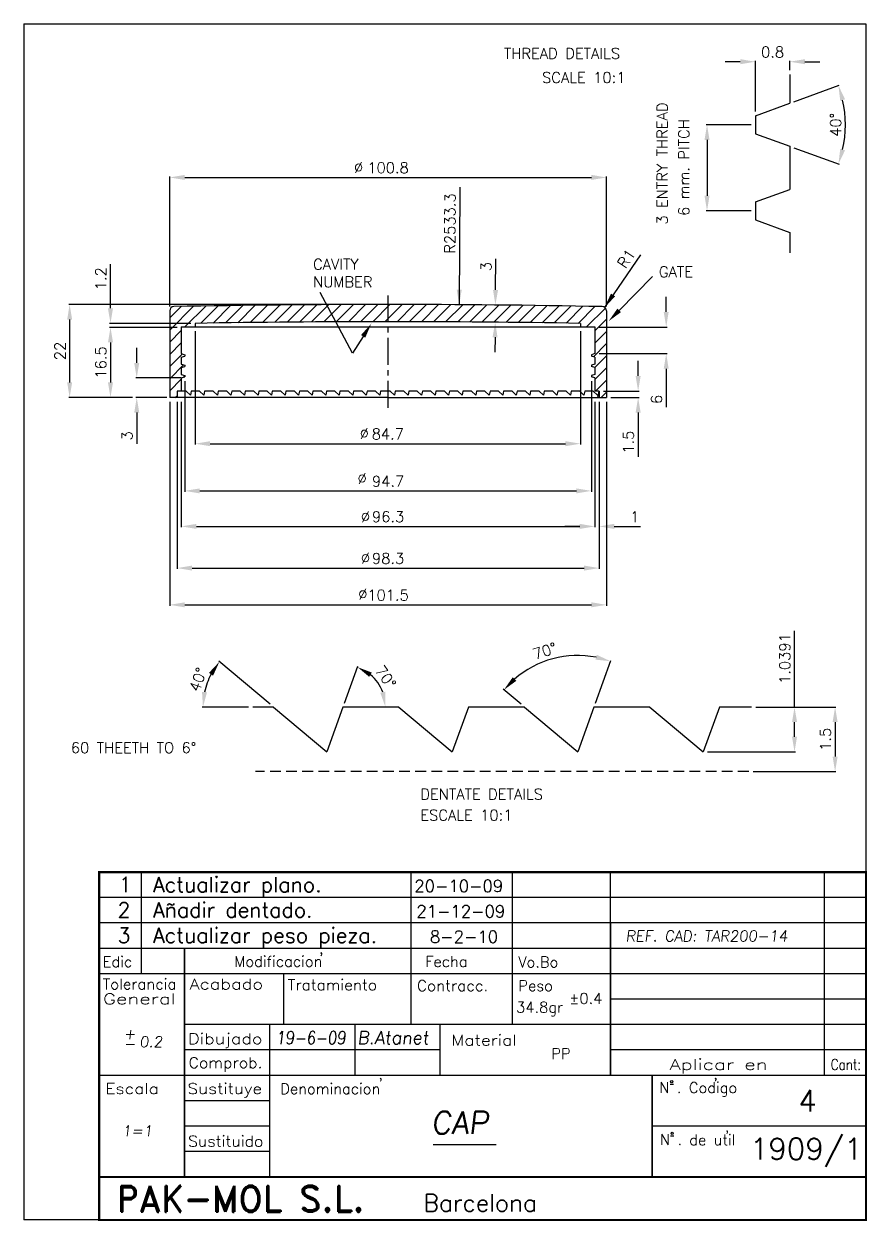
# Model space of a CAD drawing. Extents: x 983 to 1409, y 983 to 1261.
# Drawn here: x 1213.2 to 1409.1, y 982.9 to 1261 of the extents above; entities that cross this region are included whole.
import ezdxf
from ezdxf.enums import TextEntityAlignment as Align

# ---------------------------------------------------------------- set-up
doc = ezdxf.new("R2010")
doc.units = 0
doc.header["$LTSCALE"] = 5
doc.header["$MEASUREMENT"] = 0
for name, pattern in [('CENTRO', [2, 1.25, -0.25, 0.25, -0.25]), ('CONTINUA', [0]), ('TRAZOS', [0.75, 0.5, -0.25])]:
    doc.linetypes.add(name, pattern=pattern)
doc.layers.get('0').update_dxf_attribs({"linetype": 'CONTINUA'})
doc.layers.get('DEFPOINTS').update_dxf_attribs({"linetype": 'CONTINUA'})
doc.layers.add('2', color=1, linetype='CONTINUA')
doc.layers.add('COTAS', color=7, linetype='CONTINUA')
doc.styles.add('25', font='simplex.shx', dxfattribs={"height": 2.5})
doc.styles.add('4', font='ROMANS', dxfattribs={"oblique": 7, "height": 4})
doc.styles.add('ROMAND', font='romand', dxfattribs={"height": 4})
doc.styles.add('ROMANS', font='romans', dxfattribs={"oblique": 7, "height": 2.5})
doc.dimstyles.get("Standard").update_dxf_attribs({"dimtxt": 0.18, "dimasz": 0.18, "dimexe": 0.18, "dimexo": 0.0625, "dimgap": 0.09, "dimtad": 0, "dimtih": 1, "dimtoh": 1, "dimdec": 4, "dimzin": 0, "dimtxsty": 'STANDARD', "dimcen": 0.09, "dimazin": 3, "dimtfac": 1, "dimtdec": 4, "dimtofl": 0, "dimtmove": 0, "dimatfit": 3, "dimtolj": 1, "dimtzin": 0})

# ---------------------------------------------------------------- blocks, each defined once
blk = doc.blocks.new('*D28')
at = {"color": 0, "linetype": 'BYBLOCK'}
for p, q in [((1147.34, 1163.44), (1147.34, 1166.94)), ((1131.76, 1159.94), (1147.54, 1159.94)), ((1131.76, 1153.75), (1147.54, 1153.75)), ((1147.34, 1150.25), (1147.34, 1141.35))]:
    blk.add_line(p, q, dxfattribs=at)
for points in [[(1146.76, 1163.44), (1147.92, 1163.44), (1147.34, 1159.94)], [(1146.76, 1150.25), (1147.92, 1150.25), (1147.34, 1153.75)]]:
    blk.add_solid(points, dxfattribs=at)
at = {"layer": 'DEFPOINTS', "color": 0, "linetype": 'BYBLOCK'}
for p in [(1130.76, 1159.94), (1147.34, 1159.94), (1130.76, 1153.75)]:
    blk.add_point(p, dxfattribs=at)
at = {"color": 0, "linetype": 'BYBLOCK', "insert": (1145.09, 1143.13), "char_height": 2.5, "attachment_point": 5, "rotation": 90, "style": '25'}
blk.add_mtext('\\A1;6', dxfattribs=at)
blk = doc.blocks.new('*D17')
at = {"color": 0, "linetype": 'BYBLOCK'}
for p, q in [((1147.15, 1238.99), (1157.7, 1242.84)), ((1147.15, 1228.31), (1157.7, 1224.47))]:
    blk.add_line(p, q, dxfattribs=at)
blk.add_arc((1132.47, 1233.65), 26.65, 347.5294, 12.4706, dxfattribs=at)
for points in [[(1157.93, 1239.24), (1159.05, 1239.57), (1157.51, 1242.77)], [(1159.05, 1227.73), (1157.93, 1228.06), (1157.51, 1224.54)]]:
    blk.add_solid(points, dxfattribs=at)
at = {"layer": 'DEFPOINTS', "color": 0, "linetype": 'BYBLOCK'}
for p in [(1146.21, 1238.65), (1138.21, 1235.74), (1138.21, 1231.56), (1158.94, 1230.56), (1146.21, 1228.65)]:
    blk.add_point(p, dxfattribs=at)
at = {"color": 0, "linetype": 'BYBLOCK', "insert": (1156.87, 1233.65), "char_height": 2.5, "attachment_point": 5, "rotation": 90, "style": '25'}
blk.add_mtext('\\A1;40°', dxfattribs=at)
blk = doc.blocks.new('*D16')
at = {"color": 0, "linetype": 'BYBLOCK'}
for p, q in [((1134.71, 1248.3), (1131.21, 1248.3)), ((1138.21, 1236.74), (1138.21, 1248.5)), ((1146.21, 1246.36), (1146.21, 1248.5)), ((1149.71, 1248.3), (1153.21, 1248.3))]:
    blk.add_line(p, q, dxfattribs=at)
for points in [[(1134.71, 1248.89), (1134.71, 1247.72), (1138.21, 1248.3)], [(1149.71, 1248.89), (1149.71, 1247.72), (1146.21, 1248.3)]]:
    blk.add_solid(points, dxfattribs=at)
at = {"layer": 'DEFPOINTS', "color": 0, "linetype": 'BYBLOCK'}
for p in [(1146.21, 1248.3), (1146.21, 1245.36), (1138.21, 1235.74)]:
    blk.add_point(p, dxfattribs=at)
at = {"color": 0, "linetype": 'BYBLOCK', "insert": (1142.21, 1250.55), "char_height": 2.5, "attachment_point": 5, "style": '25'}
blk.add_mtext('\\A1;0.8', dxfattribs=at)
blk = doc.blocks.new('*D31')
at = {"color": 0, "linetype": 'BYBLOCK'}
for p, q in [((1033.66, 1142.56), (1033.66, 1103.74)), ((1131.76, 1142.56), (1131.76, 1103.74)), ((1037.16, 1103.94), (1128.26, 1103.94))]:
    blk.add_line(p, q, dxfattribs=at)
for points in [[(1037.16, 1104.52), (1037.16, 1103.36), (1033.66, 1103.94)], [(1128.26, 1104.52), (1128.26, 1103.36), (1131.76, 1103.94)]]:
    blk.add_solid(points, dxfattribs=at)
at = {"layer": 'DEFPOINTS', "color": 0, "linetype": 'BYBLOCK'}
for p in [(1033.66, 1143.56), (1131.76, 1143.56), (1131.76, 1103.94)]:
    blk.add_point(p, dxfattribs=at)
at = {"color": 0, "linetype": 'BYBLOCK', "insert": (1082.71, 1106.19), "char_height": 2.5, "attachment_point": 5, "style": '25'}
blk.add_mtext('\\A1;98.3', dxfattribs=at)
blk = doc.blocks.new('*D29')
at = {"color": 0, "linetype": 'BYBLOCK'}
for p, q in [((1018.2, 1164.28), (1018.2, 1174.54)), ((1036.86, 1160.78), (1018, 1160.78)), ((1031.66, 1159.86), (1018, 1159.86)), ((1018.2, 1156.36), (1018.2, 1152.86))]:
    blk.add_line(p, q, dxfattribs=at)
for points in [[(1017.61, 1164.28), (1018.78, 1164.28), (1018.2, 1160.78)], [(1017.61, 1156.36), (1018.78, 1156.36), (1018.2, 1159.86)]]:
    blk.add_solid(points, dxfattribs=at)
at = {"layer": 'DEFPOINTS', "color": 0, "linetype": 'BYBLOCK'}
for p in [(1018.2, 1159.86), (1032.66, 1159.86), (1037.86, 1160.78)]:
    blk.add_point(p, dxfattribs=at)
at = {"color": 0, "linetype": 'BYBLOCK', "insert": (1015.95, 1171.16), "char_height": 2.5, "attachment_point": 5, "rotation": 90, "style": '25'}
blk.add_mtext('\\A1;1.2', dxfattribs=at)
blk = doc.blocks.new('*D25')
at = {"color": 0, "linetype": 'BYBLOCK'}
for p, q in [((1031.96, 1164.68), (1031.96, 1194.88)), ((1035.46, 1194.68), (1129.96, 1194.68)), ((1133.46, 1164.68), (1133.46, 1194.88))]:
    blk.add_line(p, q, dxfattribs=at)
for points in [[(1035.46, 1195.27), (1035.46, 1194.1), (1031.96, 1194.68)], [(1129.96, 1195.27), (1129.96, 1194.1), (1133.46, 1194.68)]]:
    blk.add_solid(points, dxfattribs=at)
at = {"layer": 'DEFPOINTS', "color": 0, "linetype": 'BYBLOCK'}
for p in [(1133.46, 1194.68), (1031.96, 1163.68), (1133.46, 1163.68)]:
    blk.add_point(p, dxfattribs=at)
at = {"color": 0, "linetype": 'BYBLOCK', "insert": (1082.71, 1196.93), "char_height": 2.5, "attachment_point": 5, "style": '25'}
blk.add_mtext('\\A1;100.8', dxfattribs=at)
blk = doc.blocks.new('*D24')
at = {"color": 0, "linetype": 'BYBLOCK'}
for p, q in [((1081.71, 1165.17), (1008.51, 1165.17)), ((1008.71, 1161.67), (1008.71, 1147.06)), ((1023.3, 1143.56), (1008.51, 1143.56))]:
    blk.add_line(p, q, dxfattribs=at)
for points in [[(1008.13, 1161.67), (1009.29, 1161.67), (1008.71, 1165.17)], [(1008.13, 1147.06), (1009.29, 1147.06), (1008.71, 1143.56)]]:
    blk.add_solid(points, dxfattribs=at)
at = {"layer": 'DEFPOINTS', "color": 0, "linetype": 'BYBLOCK'}
for p in [(1082.71, 1165.17), (1008.71, 1143.56), (1024.3, 1143.56)]:
    blk.add_point(p, dxfattribs=at)
at = {"color": 0, "linetype": 'BYBLOCK', "insert": (1006.46, 1154.37), "char_height": 2.5, "attachment_point": 5, "rotation": 90, "style": '25'}
blk.add_mtext('\\A1;22', dxfattribs=at)
blk = doc.blocks.new('*D21')
at = {"color": 0, "linetype": 'BYBLOCK'}
for p, q in [((1031.96, 1142.56), (1031.96, 1095.2)), ((1133.46, 1142.56), (1133.46, 1095.2)), ((1035.46, 1095.4), (1129.96, 1095.4))]:
    blk.add_line(p, q, dxfattribs=at)
for points in [[(1035.46, 1095.99), (1035.46, 1094.82), (1031.96, 1095.4)], [(1129.96, 1095.99), (1129.96, 1094.82), (1133.46, 1095.4)]]:
    blk.add_solid(points, dxfattribs=at)
at = {"layer": 'DEFPOINTS', "color": 0, "linetype": 'BYBLOCK'}
for p in [(1031.96, 1143.56), (1133.46, 1143.56), (1133.46, 1095.4)]:
    blk.add_point(p, dxfattribs=at)
at = {"color": 0, "linetype": 'BYBLOCK', "insert": (1082.71, 1097.65), "char_height": 2.5, "attachment_point": 5, "style": '25'}
blk.add_mtext('\\A1;101.5', dxfattribs=at)
blk = doc.blocks.new('*D19')
at = {"color": 0, "linetype": 'BYBLOCK'}
for p, q in [((1034.66, 1142.56), (1034.66, 1113.42)), ((1130.76, 1142.56), (1130.76, 1113.42)), ((1038.16, 1113.62), (1127.26, 1113.62))]:
    blk.add_line(p, q, dxfattribs=at)
for points in [[(1038.16, 1114.2), (1038.16, 1113.04), (1034.66, 1113.62)], [(1127.26, 1114.2), (1127.26, 1113.04), (1130.76, 1113.62)]]:
    blk.add_solid(points, dxfattribs=at)
at = {"layer": 'DEFPOINTS', "color": 0, "linetype": 'BYBLOCK'}
for p in [(1034.66, 1143.56), (1130.76, 1143.56), (1130.76, 1113.62)]:
    blk.add_point(p, dxfattribs=at)
at = {"color": 0, "linetype": 'BYBLOCK', "insert": (1082.71, 1115.87), "char_height": 2.5, "attachment_point": 5, "style": '25'}
blk.add_mtext('\\A1;96.3', dxfattribs=at)
blk = doc.blocks.new('*D18')
at = {"color": 0, "linetype": 'BYBLOCK'}
for p, q in [((1024.3, 1151.61), (1024.3, 1155.11)), ((1034.66, 1148.11), (1024.1, 1148.11)), ((1031.27, 1143.56), (1024.1, 1143.56)), ((1024.3, 1140.06), (1024.3, 1132.83))]:
    blk.add_line(p, q, dxfattribs=at)
for points in [[(1023.71, 1151.61), (1024.88, 1151.61), (1024.3, 1148.11)], [(1023.71, 1140.06), (1024.88, 1140.06), (1024.3, 1143.56)]]:
    blk.add_solid(points, dxfattribs=at)
at = {"layer": 'DEFPOINTS', "color": 0, "linetype": 'BYBLOCK'}
for p in [(1035.66, 1148.11), (1024.3, 1143.56), (1032.27, 1143.56)]:
    blk.add_point(p, dxfattribs=at)
at = {"color": 0, "linetype": 'BYBLOCK', "insert": (1022.05, 1134.67), "char_height": 2.5, "attachment_point": 5, "rotation": 90, "style": '25'}
blk.add_mtext('\\A1;3', dxfattribs=at)
blk = doc.blocks.new('*D22')
at = {"color": 0, "linetype": 'BYBLOCK'}
for p, q in [((1033.66, 1159.86), (1018, 1159.86)), ((1018.2, 1156.36), (1018.2, 1147.06)), ((1022.3, 1143.56), (1018, 1143.56))]:
    blk.add_line(p, q, dxfattribs=at)
for points in [[(1017.61, 1156.36), (1018.78, 1156.36), (1018.2, 1159.86)], [(1017.61, 1147.06), (1018.78, 1147.06), (1018.2, 1143.56)]]:
    blk.add_solid(points, dxfattribs=at)
at = {"layer": 'DEFPOINTS', "color": 0, "linetype": 'BYBLOCK'}
for p in [(1034.66, 1159.86), (1018.2, 1143.56), (1023.3, 1143.56)]:
    blk.add_point(p, dxfattribs=at)
at = {"color": 0, "linetype": 'BYBLOCK', "insert": (1015.95, 1151.71), "char_height": 2.5, "attachment_point": 5, "rotation": 90, "style": '25'}
blk.add_mtext('\\A1;16.5', dxfattribs=at)
blk = doc.blocks.new('*D30')
at = {"color": 0, "linetype": 'BYBLOCK'}
for p, q in [((1140.82, 1148.56), (1140.82, 1152.06)), ((1132.76, 1145.06), (1141.02, 1145.06)), ((1134.46, 1143.56), (1141.02, 1143.56)), ((1140.82, 1140.06), (1140.82, 1129.8))]:
    blk.add_line(p, q, dxfattribs=at)
for points in [[(1140.23, 1148.56), (1141.4, 1148.56), (1140.82, 1145.06)], [(1140.23, 1140.06), (1141.4, 1140.06), (1140.82, 1143.56)]]:
    blk.add_solid(points, dxfattribs=at)
at = {"layer": 'DEFPOINTS', "color": 0, "linetype": 'BYBLOCK'}
for p in [(1131.76, 1145.06), (1133.46, 1143.56), (1140.82, 1143.56)]:
    blk.add_point(p, dxfattribs=at)
at = {"color": 0, "linetype": 'BYBLOCK', "insert": (1138.57, 1133.18), "char_height": 2.5, "attachment_point": 5, "rotation": 90, "style": '25'}
blk.add_mtext('\\A1;1.5', dxfattribs=at)
blk = doc.blocks.new('*D23')
at = {"color": 0, "linetype": 'BYBLOCK'}
for p, q in [((1037.86, 1158.94), (1037.86, 1132.63)), ((1127.43, 1158.94), (1127.43, 1132.63)), ((1041.36, 1132.83), (1123.93, 1132.83))]:
    blk.add_line(p, q, dxfattribs=at)
for points in [[(1041.36, 1133.41), (1041.36, 1132.25), (1037.86, 1132.83)], [(1123.93, 1133.41), (1123.93, 1132.25), (1127.43, 1132.83)]]:
    blk.add_solid(points, dxfattribs=at)
at = {"layer": 'DEFPOINTS', "color": 0, "linetype": 'BYBLOCK'}
for p in [(1037.86, 1159.94), (1127.43, 1159.94), (1127.43, 1132.83)]:
    blk.add_point(p, dxfattribs=at)
at = {"color": 0, "linetype": 'BYBLOCK', "insert": (1082.65, 1135.08), "char_height": 2.5, "attachment_point": 5, "style": '25'}
blk.add_mtext('\\A1;84.7', dxfattribs=at)
blk = doc.blocks.new('*D20')
at = {"color": 0, "linetype": 'BYBLOCK'}
for p, q in [((1035.46, 1147.39), (1035.46, 1121.67)), ((1129.96, 1147.39), (1129.96, 1121.67)), ((1038.96, 1121.87), (1126.46, 1121.87))]:
    blk.add_line(p, q, dxfattribs=at)
for points in [[(1038.96, 1122.45), (1038.96, 1121.29), (1035.46, 1121.87)], [(1126.46, 1122.45), (1126.46, 1121.29), (1129.96, 1121.87)]]:
    blk.add_solid(points, dxfattribs=at)
at = {"layer": 'DEFPOINTS', "color": 0, "linetype": 'BYBLOCK'}
for p in [(1035.46, 1148.39), (1129.96, 1148.39), (1129.96, 1121.87)]:
    blk.add_point(p, dxfattribs=at)
at = {"color": 0, "linetype": 'BYBLOCK', "insert": (1082.71, 1124.12), "char_height": 2.5, "attachment_point": 5, "style": '25'}
blk.add_mtext('\\A1;94.7', dxfattribs=at)
blk = doc.blocks.new('*D27')
at = {"color": 0, "linetype": 'BYBLOCK'}
for p, q in [((1322.8, 1199.16), (1322.87, 1206.38)), ((1323.56, 1195.65), (1322.56, 1195.66)), ((1323.52, 1191.66), (1322.52, 1191.67)), ((1322.68, 1188.17), (1322.64, 1184.67))]:
    blk.add_line(p, q, dxfattribs=at)
for points in [[(1322.21, 1199.17), (1323.38, 1199.15), (1322.76, 1195.66)], [(1322.1, 1188.17), (1323.26, 1188.16), (1322.72, 1191.67)]]:
    blk.add_solid(points, dxfattribs=at)
at = {"layer": 'DEFPOINTS', "color": 0, "linetype": 'BYBLOCK'}
for p in [(1322.76, 1195.66), (1324.56, 1195.64), (1324.52, 1191.65)]:
    blk.add_point(p, dxfattribs=at)
at = {"color": 0, "linetype": 'BYBLOCK', "insert": (1320.6, 1204.58), "char_height": 2.5, "attachment_point": 5, "rotation": 89.3938, "style": '25'}
blk.add_mtext('\\A1;3', dxfattribs=at)
blk = doc.blocks.new('*D26')
at = {"color": 0, "linetype": 'BYBLOCK'}
blk.add_line((1141.36, 1176.68), (1133.02, 1164.51), dxfattribs=at)
blk.add_solid([(1134.52, 1167.72), (1135.48, 1167.06), (1133.02, 1164.51)], dxfattribs=at)
at = {"layer": 'DEFPOINTS', "color": 0, "linetype": 'BYBLOCK'}
for p in [(1132.45, 1163.68), (1133.02, 1164.51)]:
    blk.add_point(p, dxfattribs=at)
at = {"color": 0, "linetype": 'BYBLOCK', "insert": (1138.07, 1175.85), "char_height": 2.5, "attachment_point": 5, "rotation": 55.5634, "style": '25'}
blk.add_mtext('\\A1;R1', dxfattribs=at)
blk = doc.blocks.new('*D15')
at = {"color": 0, "linetype": 'BYBLOCK'}
for p, q in [((1137.21, 1233.65), (1126.77, 1233.65)), ((1126.97, 1230.15), (1126.97, 1217.15)), ((1137.21, 1213.65), (1126.77, 1213.65))]:
    blk.add_line(p, q, dxfattribs=at)
for points in [[(1126.39, 1230.15), (1127.56, 1230.15), (1126.97, 1233.65)], [(1126.39, 1217.15), (1127.56, 1217.15), (1126.97, 1213.65)]]:
    blk.add_solid(points, dxfattribs=at)
at = {"layer": 'DEFPOINTS', "color": 0, "linetype": 'BYBLOCK'}
for p in [(1138.21, 1233.65), (1126.97, 1213.65), (1138.21, 1213.65)]:
    blk.add_point(p, dxfattribs=at)
blk = doc.blocks.new('*D38')
at = {"color": 0, "linetype": 'BYBLOCK'}
blk.add_line((1592.09, 1126.82), (1595.19, 1135.35), dxfattribs=at)
blk.add_arc((1591.75, 1125.88), 9.88, 20.4138, 49.5862, dxfattribs=at)
for points in [[(1597.86, 1132.9), (1598.44, 1133.9), (1595.13, 1135.16)], [(1601.58, 1129.43), (1600.43, 1129.22), (1601.62, 1125.88)]]:
    blk.add_solid(points, dxfattribs=at)
at = {"layer": 'DEFPOINTS', "color": 0, "linetype": 'BYBLOCK'}
for p in [(1600.82, 1129.79), (1591.75, 1125.88), (1591.75, 1125.88), (1604.75, 1125.88), (1587.97, 1115.49)]:
    blk.add_point(p, dxfattribs=at)
at = {"color": 0, "linetype": 'BYBLOCK', "insert": (1601.68, 1132.84), "char_height": 2.5, "attachment_point": 5, "rotation": 305, "style": '25'}
blk.add_mtext('\\A1;70°', dxfattribs=at)
blk = doc.blocks.new('*D39')
at = {"color": 0, "linetype": 'BYBLOCK'}
for p, q in [((1574.82, 1126.52), (1562.89, 1136.53)), ((1569.81, 1125.88), (1559.01, 1125.88))]:
    blk.add_line(p, q, dxfattribs=at)
blk.add_arc((1575.58, 1125.88), 16.37, 152.2709, 167.7291, dxfattribs=at)
for points in [[(1560.61, 1133.82), (1561.57, 1133.17), (1563.04, 1136.41)], [(1560.16, 1129.3), (1559, 1129.42), (1559.21, 1125.88)]]:
    blk.add_solid(points, dxfattribs=at)
at = {"layer": 'DEFPOINTS', "color": 0, "linetype": 'BYBLOCK'}
for p in [(1560.95, 1133.23), (1570.81, 1125.88), (1575.58, 1125.88), (1575.58, 1125.88), (1587.97, 1115.49)]:
    blk.add_point(p, dxfattribs=at)
at = {"color": 0, "linetype": 'BYBLOCK', "insert": (1558.08, 1132.25), "char_height": 2.5, "attachment_point": 5, "rotation": 70, "style": '25'}
blk.add_mtext('\\A1;40°', dxfattribs=at)
blk = doc.blocks.new('*D34')
at = {"color": 0, "linetype": 'BYBLOCK'}
for p, q in [((1346.01, 1093.36), (1349.61, 1103.25)), ((1328.73, 1093.07), (1324.59, 1096.55))]:
    blk.add_line(p, q, dxfattribs=at)
blk.add_arc((1341.88, 1082.03), 22.38, 78.9692, 131.0308, dxfattribs=at)
for points in [[(1346.32, 1104.56), (1346.01, 1103.44), (1349.54, 1103.06)], [(1327.61, 1098.51), (1326.78, 1099.33), (1324.74, 1096.42)]]:
    blk.add_solid(points, dxfattribs=at)
at = {"layer": 'DEFPOINTS', "color": 0, "linetype": 'BYBLOCK'}
for p in [(1340.58, 1104.38), (1329.5, 1092.42), (1345.67, 1092.42), (1341.88, 1082.03), (1341.88, 1082.03)]:
    blk.add_point(p, dxfattribs=at)
at = {"color": 0, "linetype": 'BYBLOCK', "insert": (1334.23, 1105.44), "char_height": 2.5, "attachment_point": 5, "rotation": 18.1138, "style": '25'}
blk.add_mtext('\\A1;70°', dxfattribs=at)
blk = doc.blocks.new('*D41')
at = {"color": 0, "linetype": 'BYBLOCK'}
for p, q in [((1696.69, 1125.88), (1696.69, 1143.56)), ((1687.68, 1125.88), (1696.89, 1125.88)), ((1696.69, 1118.99), (1696.69, 1122.38)), ((1676.46, 1115.49), (1696.89, 1115.49))]:
    blk.add_line(p, q, dxfattribs=at)
for points in [[(1696.11, 1122.38), (1697.28, 1122.38), (1696.69, 1125.88)], [(1696.11, 1118.99), (1697.28, 1118.99), (1696.69, 1115.49)]]:
    blk.add_solid(points, dxfattribs=at)
at = {"layer": 'DEFPOINTS', "color": 0, "linetype": 'BYBLOCK'}
for p in [(1686.68, 1125.88), (1696.69, 1125.88), (1675.46, 1115.49)]:
    blk.add_point(p, dxfattribs=at)
at = {"color": 0, "linetype": 'BYBLOCK', "insert": (1694.44, 1137.15), "char_height": 2.5, "attachment_point": 5, "rotation": 90, "style": '25'}
blk.add_mtext('\\A1;1.0391', dxfattribs=at)
blk = doc.blocks.new('*D42')
at = {"color": 0, "linetype": 'BYBLOCK'}
for p, q in [((1687.68, 1125.88), (1706.32, 1125.88)), ((1706.12, 1122.38), (1706.12, 1114.38)), ((1687.05, 1110.88), (1706.32, 1110.88))]:
    blk.add_line(p, q, dxfattribs=at)
for points in [[(1705.54, 1122.38), (1706.71, 1122.38), (1706.12, 1125.88)], [(1705.54, 1114.38), (1706.71, 1114.38), (1706.12, 1110.88)]]:
    blk.add_solid(points, dxfattribs=at)
at = {"layer": 'DEFPOINTS', "color": 0, "linetype": 'BYBLOCK'}
for p in [(1686.68, 1125.88), (1686.05, 1110.88), (1706.12, 1110.88)]:
    blk.add_point(p, dxfattribs=at)
at = {"color": 0, "linetype": 'BYBLOCK', "insert": (1703.87, 1118.38), "char_height": 2.5, "attachment_point": 5, "rotation": 90, "style": '25'}
blk.add_mtext('\\A1;1.5', dxfattribs=at)
blk = doc.blocks.new('*D43')
at = {"color": 0, "linetype": 'BYBLOCK'}
for p, q in [((1345.87, 1172.17), (1345.87, 1144.03)), ((1346.87, 1172.17), (1346.87, 1144.03)), ((1342.37, 1144.23), (1338.87, 1144.23)), ((1350.37, 1144.23), (1356.47, 1144.23))]:
    blk.add_line(p, q, dxfattribs=at)
for points in [[(1342.37, 1144.82), (1342.37, 1143.65), (1345.87, 1144.23)], [(1350.37, 1144.82), (1350.37, 1143.65), (1346.87, 1144.23)]]:
    blk.add_solid(points, dxfattribs=at)
at = {"layer": 'DEFPOINTS', "color": 0, "linetype": 'BYBLOCK'}
for p in [(1345.87, 1173.17), (1346.87, 1173.17), (1346.87, 1144.23)]:
    blk.add_point(p, dxfattribs=at)
at = {"color": 0, "linetype": 'BYBLOCK', "insert": (1355.17, 1146.48), "char_height": 2.5, "attachment_point": 5, "style": '25'}
blk.add_mtext('\\A1;1', dxfattribs=at)

msp = doc.modelspace()

# ---------------------------------------------------------------- hatches: boundary and pattern name
h = msp.add_hatch()
h.set_pattern_fill('_U', color=3, scale=2, angle=45, style=0, pattern_type=0)
h.set_pattern_definition([(45, (215.1156, 30.6106), (-1.4142136, 1.4142136), [])])
h.paths.add_polyline_path([(1285.6834, 1191.75915), (1283.57424, 1195.74198, 0.003505863), (1248.0513, 1195.29395, 0.408477569), (1247.07093, 1194.29414), (1247.07093, 1174.17139), (1248.77093, 1174.17139), (1248.77093, 1175.67139), (1249.77093, 1175.67139), (1249.77093, 1178.71865), (1250.57093, 1179.00387), (1250.57093, 1179.26944), (1249.77093, 1179.55466), (1249.77093, 1181.12045), (1250.57093, 1181.40567), (1250.57093, 1181.67124), (1249.77093, 1181.95646), (1249.77093, 1183.52225), (1250.57093, 1183.80747), (1250.57093, 1184.07304), (1249.77093, 1184.35826), (1249.77093, 1190.55379), (1252.97832, 1190.55379), (1252.97832, 1191.39173, -0.00323089)])
h.paths.add_polyline_path([(1342.54418, 1191.39173), (1342.54418, 1190.55379), (1345.87093, 1190.55379), (1345.87093, 1184.35826), (1345.07093, 1184.07304), (1345.07093, 1183.80747), (1345.87093, 1183.52225), (1345.87093, 1181.95646), (1345.07093, 1181.67124), (1345.07093, 1181.40567), (1345.87093, 1181.12045), (1345.87093, 1179.55466), (1345.07093, 1179.26944), (1345.07093, 1179.00387), (1345.87093, 1178.71865), (1345.87093, 1175.67139), (1346.87093, 1175.67139), (1346.87093, 1174.17139), (1348.57093, 1174.17139), (1348.57093, 1194.2918, 0.408463818), (1347.59059, 1195.2916, 0.004911822), (1297.82093, 1195.78171), (1297.82093, 1191.78797, -0.004418084)])
h.paths.add_polyline_path([(1297.82093, 1191.78797), (1297.82093, 1195.78171, 0.001405927), (1283.57424, 1195.74198), (1285.6834, 1191.75915, -0.001198967)])

# ---------------------------------------------------------------- linework, layer by layer
at = {"color": 7}
for p, q in [((1213.19921, 1260.95122), (1408.88497, 1260.95122)), ((1213.19921, 1260.95122), (1213.19921, 983.1162)), ((1408.88497, 1260.95122), (1408.88497, 983.1162)), ((1240.45882, 1063.9162), (1240.45882, 1040.3162)), ((1303.11663, 1063.9162), (1303.11663, 1028.5162)), ((1326.63441, 1063.9162), (1326.63441, 1040.3162)), ((1399.18497, 1063.9162), (1399.18497, 1016.7162)), ((1408.88497, 1058.0162), (1230.68497, 1058.0162)), ((1408.88497, 1052.1162), (1230.68497, 1052.1162)), ((1230.68497, 1052.1162), (1230.68497, 983.1162)), ((1349.48497, 1052.1162), (1349.48497, 1016.7162)), ((1408.88497, 1052.1162), (1408.88497, 984.1162)), ((1408.88497, 1046.2162), (1230.68497, 1046.2162)), ((1250.48497, 1046.2162), (1250.48497, 993.1162)), ((1408.88497, 1040.3162), (1230.68497, 1040.3162)), ((1273.48497, 1040.3162), (1273.48497, 1028.5162)), ((1326.63441, 1040.3162), (1326.63441, 1028.5162)), ((1408.88497, 1034.4162), (1349.48497, 1034.4162)), ((1408.88497, 1028.5162), (1250.48497, 1028.5162)), ((1270.28497, 1028.5162), (1270.28497, 993.1162)), ((1290.08497, 1028.5162), (1290.08497, 1016.7162)), ((1309.88497, 1028.5162), (1309.88497, 1016.7162)), ((1309.88497, 1022.6162), (1250.48497, 1022.6162)), ((1408.88497, 1022.6162), (1349.48497, 1022.6162)), ((1408.88497, 1016.7162), (1230.68497, 1016.7162)), ((1359.18497, 1016.7162), (1359.18497, 993.1162)), ((1270.28497, 1010.8162), (1250.48497, 1010.8162)), ((1270.28497, 1004.9162), (1250.48497, 1004.9162)), ((1408.88497, 1004.9162), (1359.18497, 1004.9162)), ((1270.28497, 999.0162), (1250.48497, 999.0162)), ((1408.88497, 993.1162), (1230.68497, 993.1162)), ((1408.88497, 983.1162), (1213.19921, 983.1162)), ((1408.88497, 983.1162), (1230.68497, 983.1162))]:
    msp.add_line(p, q, dxfattribs=at)
at = {"color": 3, "linetype": 'CONTINUA'}
for p, q in [((1391.17629, 1249.23505), (1391.17629, 1242.52737)), ((1383.17629, 1239.61561), (1383.17629, 1235.43913)), ((1391.17629, 1232.52737), (1391.17629, 1222.52737)), ((1383.17629, 1219.61561), (1383.17629, 1215.43913)), ((1391.17629, 1212.52737), (1391.17629, 1207.8086)), ((1247.07093, 1194.29414), (1247.07093, 1174.17139)), ((1348.57093, 1194.2918), (1348.57093, 1174.17139)), ((1249.77093, 1183.52225), (1249.77093, 1181.95646)), ((1345.87093, 1183.52225), (1345.87093, 1181.95646)), ((1249.77093, 1181.12045), (1249.77093, 1179.55466)), ((1345.87093, 1181.12045), (1345.87093, 1179.55466)), ((1249.77093, 1178.71865), (1249.77093, 1175.67139)), ((1345.87093, 1178.71865), (1345.87093, 1175.67139)), ((1297.82093, 1174.17139), (1247.07093, 1174.17139)), ((1250.87836, 1175.67139), (1248.77093, 1175.67139)), ((1248.77093, 1175.67139), (1248.77093, 1174.17139)), ((1250.87836, 1175.67139), (1251.8692, 1174.68056)), ((1252.04391, 1175.67139), (1251.8692, 1174.68056)), ((1254.02349, 1175.67139), (1252.04391, 1175.67139)), ((1254.02349, 1175.67139), (1255.01433, 1174.68056)), ((1255.18904, 1175.67139), (1255.01433, 1174.68056)), ((1257.16862, 1175.67139), (1255.18904, 1175.67139)), ((1257.16862, 1175.67139), (1258.15946, 1174.68056)), ((1258.33417, 1175.67139), (1258.15946, 1174.68056)), ((1260.31375, 1175.67139), (1258.33417, 1175.67139)), ((1260.31375, 1175.67139), (1261.30459, 1174.68056)), ((1261.4793, 1175.67139), (1261.30459, 1174.68056)), ((1263.45888, 1175.67139), (1261.4793, 1175.67139)), ((1263.45888, 1175.67139), (1264.44972, 1174.68056)), ((1264.62443, 1175.67139), (1264.44972, 1174.68056)), ((1266.60401, 1175.67139), (1264.62443, 1175.67139)), ((1266.60401, 1175.67139), (1267.59485, 1174.68056)), ((1267.76956, 1175.67139), (1267.59485, 1174.68056)), ((1269.74914, 1175.67139), (1267.76956, 1175.67139)), ((1269.74914, 1175.67139), (1270.73998, 1174.68056)), ((1270.91469, 1175.67139), (1270.73998, 1174.68056)), ((1272.89428, 1175.67139), (1270.91469, 1175.67139)), ((1272.89428, 1175.67139), (1273.88511, 1174.68056)), ((1274.05982, 1175.67139), (1273.88511, 1174.68056)), ((1276.03941, 1175.67139), (1274.05982, 1175.67139)), ((1276.03941, 1175.67139), (1277.03024, 1174.68056)), ((1277.20495, 1175.67139), (1277.03024, 1174.68056)), ((1279.18454, 1175.67139), (1277.20495, 1175.67139)), ((1279.18454, 1175.67139), (1280.17537, 1174.68056)), ((1280.35008, 1175.67139), (1280.17537, 1174.68056)), ((1282.32967, 1175.67139), (1280.35008, 1175.67139)), ((1282.32967, 1175.67139), (1283.3205, 1174.68056)), ((1283.49522, 1175.67139), (1283.3205, 1174.68056)), ((1285.4748, 1175.67139), (1283.49522, 1175.67139)), ((1285.4748, 1175.67139), (1286.46563, 1174.68056)), ((1286.64035, 1175.67139), (1286.46563, 1174.68056)), ((1288.61993, 1175.67139), (1286.64035, 1175.67139)), ((1288.61993, 1175.67139), (1289.61076, 1174.68056)), ((1289.78548, 1175.67139), (1289.61076, 1174.68056)), ((1291.76506, 1175.67139), (1289.78548, 1175.67139)), ((1291.76506, 1175.67139), (1292.7559, 1174.68056)), ((1292.93061, 1175.67139), (1292.7559, 1174.68056)), ((1294.91019, 1175.67139), (1292.93061, 1175.67139)), ((1294.91019, 1175.67139), (1295.90103, 1174.68056)), ((1296.07574, 1175.67139), (1295.90103, 1174.68056)), ((1298.33009, 1175.67139), (1296.07574, 1175.67139)), ((1297.82093, 1174.17139), (1348.57093, 1174.17139)), ((1298.33009, 1175.67139), (1299.32093, 1174.68056)), ((1299.49564, 1175.67139), (1299.32093, 1174.68056)), ((1301.47522, 1175.67139), (1299.49564, 1175.67139)), ((1301.47522, 1175.67139), (1302.46606, 1174.68056)), ((1302.64077, 1175.67139), (1302.46606, 1174.68056)), ((1304.62035, 1175.67139), (1302.64077, 1175.67139)), ((1304.62035, 1175.67139), (1305.61119, 1174.68056)), ((1305.7859, 1175.67139), (1305.61119, 1174.68056)), ((1307.76548, 1175.67139), (1305.7859, 1175.67139)), ((1307.76548, 1175.67139), (1308.75632, 1174.68056)), ((1308.93103, 1175.67139), (1308.75632, 1174.68056)), ((1310.91061, 1175.67139), (1308.93103, 1175.67139)), ((1310.91061, 1175.67139), (1311.90145, 1174.68056)), ((1312.07616, 1175.67139), (1311.90145, 1174.68056)), ((1314.05574, 1175.67139), (1312.07616, 1175.67139)), ((1314.05574, 1175.67139), (1315.04658, 1174.68056)), ((1315.22129, 1175.67139), (1315.04658, 1174.68056)), ((1317.20087, 1175.67139), (1315.22129, 1175.67139)), ((1317.20087, 1175.67139), (1318.19171, 1174.68056)), ((1318.36642, 1175.67139), (1318.19171, 1174.68056)), ((1320.346, 1175.67139), (1318.36642, 1175.67139)), ((1320.346, 1175.67139), (1321.33684, 1174.68056)), ((1321.51155, 1175.67139), (1321.33684, 1174.68056)), ((1323.49113, 1175.67139), (1321.51155, 1175.67139)), ((1323.49113, 1175.67139), (1324.48197, 1174.68056)), ((1324.65668, 1175.67139), (1324.48197, 1174.68056)), ((1326.63626, 1175.67139), (1324.65668, 1175.67139)), ((1326.63626, 1175.67139), (1327.6271, 1174.68056)), ((1327.80181, 1175.67139), (1327.6271, 1174.68056)), ((1329.78139, 1175.67139), (1327.80181, 1175.67139)), ((1329.78139, 1175.67139), (1330.77223, 1174.68056)), ((1330.94694, 1175.67139), (1330.77223, 1174.68056)), ((1332.92652, 1175.67139), (1330.94694, 1175.67139)), ((1332.92652, 1175.67139), (1333.91736, 1174.68056)), ((1334.09207, 1175.67139), (1333.91736, 1174.68056)), ((1336.07165, 1175.67139), (1334.09207, 1175.67139)), ((1336.07165, 1175.67139), (1337.06249, 1174.68056)), ((1337.2372, 1175.67139), (1337.06249, 1174.68056)), ((1339.21679, 1175.67139), (1337.2372, 1175.67139)), ((1339.21679, 1175.67139), (1340.20762, 1174.68056)), ((1340.38233, 1175.67139), (1340.20762, 1174.68056)), ((1342.36192, 1175.67139), (1340.38233, 1175.67139)), ((1342.36192, 1175.67139), (1343.35275, 1174.68056)), ((1343.52746, 1175.67139), (1343.35275, 1174.68056)), ((1345.50705, 1175.67139), (1343.52746, 1175.67139)), ((1345.50705, 1175.67139), (1346.49788, 1174.68056)), ((1346.87093, 1175.67139), (1345.87093, 1175.67139)), ((1346.76237, 1175.67139), (1346.49788, 1174.17139)), ((1346.87093, 1175.67139), (1346.87093, 1174.17139)), ((1271.16929, 1102.26602), (1266.39855, 1102.26602)), ((1300.3351, 1102.26602), (1287.3351, 1102.26602)), ((1329.50091, 1102.26602), (1316.50091, 1102.26602)), ((1358.66672, 1102.26602), (1345.66672, 1102.26602)), ((1382.26679, 1102.26602), (1374.83252, 1102.26602))]:
    msp.add_line(p, q, dxfattribs=at)
at = {"color": 3}
for p, q in [((1383.17629, 1239.61561), (1391.17629, 1242.52737)), ((1383.17629, 1235.43913), (1391.17629, 1232.52737)), ((1383.17629, 1219.61561), (1391.17629, 1222.52737)), ((1383.17629, 1215.43913), (1391.17629, 1212.52737)), ((1249.77093, 1190.55379), (1345.87093, 1190.55379))]:
    msp.add_line(p, q, dxfattribs=at)
at = {"color": 0, "linetype": 'BYBLOCK'}
for p, q in [((1314.50935, 1223.00074), (1314.34123, 1195.72745)), ((1351.52478, 1194.41133), (1359.25182, 1202.31126))]:
    msp.add_line(p, q, dxfattribs=at)
at = {"linetype": 'CENTRO'}
msp.add_line((1297.82093, 1171.80207), (1297.82093, 1197.90349), dxfattribs=at)
at = {"color": 7, "linetype": 'BYBLOCK'}
msp.add_line((1292.02643, 1188.37162), (1289.53663, 1184.48289), dxfattribs=at)
at = {"color": 3, "linetype": 'TRAZOS'}
msp.add_line((1381.63572, 1087.26602), (1267.02962, 1087.26602), dxfattribs=at)
at = {"color": 4}
for p, q in [((1363.34402, 1014.70144), (1364.13192, 1014.70144)), ((1363.42954, 1002.67101), (1364.21744, 1002.67101))]:
    msp.add_line(p, q, dxfattribs=at)
msp.add_line((1308.28501, 1000.67889), (1322.93496, 1000.67889))
for points, const_width in [([(1230.68497, 1063.9162), (1230.68497, 983.1162), (1408.88497, 983.1162), (1408.88497, 1010.8162), (1408.88497, 1063.9162), (1230.68497, 1063.9162)], 0.5), ([(1349.48497, 1016.7162), (1349.48497, 1063.9162)], 0.3), ([(1250.48497, 993.1162), (1250.48497, 1046.2162)], 0.3), ([(1230.68497, 1040.3162), (1349.48497, 1040.3162)], 0.3), ([(1270.28497, 993.1162), (1270.28497, 1028.5162)], 0.3), ([(1408.88497, 1016.7162), (1230.68497, 1016.7162)], 0.3), ([(1359.18497, 993.1162), (1359.18497, 1016.7162)], 0.3), ([(1230.68497, 993.1162), (1408.88497, 993.1162)], 0.5)]:
    msp.add_lwpolyline(points, dxfattribs=dict(const_width=const_width))
for centre in [(1363.75673, 1015.26443), (1363.84225, 1003.234)]:
    msp.add_circle(centre, 0.27058, dxfattribs=at)
at = {"color": 3}
for centre, radius, start, end in [((1297.76125, -1337.55967), 2533.34137, 88.87295277, 91.12434625), ((1248.07093, 1194.29414), 1, 91.1243462, 180), ((1347.57093, 1194.2918), 1, 0, 88.8729528), ((1297.76125, -1339.0534), 2530.84137, 88.9861053, 91.0138947)]:
    msp.add_arc(centre, radius, start, end, dxfattribs=at)
at = {"color": 0, "linetype": 'BYBLOCK'}
for points in [[(1313.77948, 1199.23098), (1314.94613, 1199.22379), (1314.34123, 1195.72745)], [(1351.10776, 1194.81922), (1351.94179, 1194.00344), (1349.07743, 1191.90923)]]:
    msp.add_solid(points, dxfattribs=at)
at = {"color": 7, "linetype": 'BYBLOCK'}
msp.add_solid([(1291.53517, 1188.68616), (1292.5177, 1188.05708), (1293.91366, 1191.31922)], dxfattribs=at)
at = {"layer": '2', "color": 3}
for p, q in [((1249.77093, 1190.55379), (1249.77093, 1184.35826)), ((1345.87093, 1190.55379), (1345.87093, 1184.35826))]:
    msp.add_line(p, q, dxfattribs=at)
at = {"layer": 'COTAS', "color": 7}
msp.add_line((1289.53663, 1184.48289), (1282.06805, 1198.58619), dxfattribs=at)
at = {"layer": 'COTAS', "color": 3, "linetype": 'CONTINUA'}
for p, q in [((1252.97832, 1191.39173), (1252.97832, 1190.55379)), ((1342.54418, 1191.39173), (1342.54418, 1190.55379)), ((1250.57093, 1184.07304), (1250.57093, 1183.80747)), ((1345.07093, 1184.07304), (1345.07093, 1183.80747)), ((1250.57093, 1181.67124), (1250.57093, 1181.40567)), ((1250.57093, 1179.26944), (1250.57093, 1179.00387)), ((1345.07093, 1181.67124), (1345.07093, 1181.40567)), ((1345.07093, 1179.26944), (1345.07093, 1179.00387))]:
    msp.add_line(p, q, dxfattribs=at)
at = {"layer": 'COTAS', "color": 3}
for p, q in [((1249.77093, 1184.35826), (1250.57093, 1184.07304)), ((1249.77093, 1183.52225), (1250.57093, 1183.80747)), ((1249.77093, 1181.95646), (1250.57093, 1181.67124)), ((1345.87093, 1184.35826), (1345.07093, 1184.07304)), ((1345.87093, 1183.52225), (1345.07093, 1183.80747)), ((1345.87093, 1181.95646), (1345.07093, 1181.67124)), ((1249.77093, 1181.12045), (1250.57093, 1181.40567)), ((1249.77093, 1179.55466), (1250.57093, 1179.26944)), ((1345.87093, 1181.12045), (1345.07093, 1181.40567)), ((1345.87093, 1179.55466), (1345.07093, 1179.26944)), ((1249.77093, 1178.71865), (1250.57093, 1179.00387)), ((1345.87093, 1178.71865), (1345.07093, 1179.00387)), ((1271.16929, 1102.26602), (1283.55302, 1091.87483)), ((1287.3351, 1102.26602), (1283.55302, 1091.87483)), ((1300.3351, 1102.26602), (1312.71883, 1091.87483)), ((1316.50091, 1102.26602), (1312.71883, 1091.87483)), ((1329.50091, 1102.26602), (1341.88464, 1091.87483)), ((1345.66672, 1102.26602), (1341.88464, 1091.87483)), ((1358.66672, 1102.26602), (1371.05044, 1091.87483)), ((1374.83252, 1102.26602), (1371.05044, 1091.87483))]:
    msp.add_line(p, q, dxfattribs=at)

# ---------------------------------------------------------------- texts
at = {"style": '25'}
for s, height, p in [('%%c', 2.5, (1289.90538, 1226.35639)), ('%%c', 2.5, (1291.23063, 1164.54013)), ('%%c', 2.5, (1290.74245, 1154.11236)), ('%%c', 2.5, (1291.50262, 1145.2135)), ('%%c', 2.5, (1290.87754, 1127.2146)), ('1', 3.5, (1235.24907, 1059.28733)), ('Actualizar plano.', 3.5, (1243.21879, 1059.28733)), ('20-10-09', 2.8, (1303.92414, 1059.31009)), ('2', 3.5, (1234.95015, 1053.38733)), ('Añadir dentado.', 3.5, (1243.21879, 1053.38733)), ('21-12-09', 2.8, (1304.40876, 1053.41009)), ('3', 3.5, (1234.95015, 1047.48733)), ('Actualizar peso pieza.', 3.5, (1243.21879, 1047.48733)), ('8-2-10', 2.8, (1307.54739, 1047.51009)), ('%%p0.4', 2.5, (1339.9146, 1033.33366)), ('34.8gr', 2.5, (1327.56651, 1031.27955)), ('PP', 2.5, (1335.75385, 1020.48576)), ('4', 5, (1393.15821, 1008.28062)), ('1909/1', 5, (1381.92709, 997.13465))]:
    msp.add_text(s, height=height, dxfattribs=at).set_placement(p)
at = {"color": 7, "style": '25'}
msp.add_text('%%c', height=2.5, dxfattribs=at).set_placement((1291.50262, 1135.60903))
at = {"oblique": 7}
for s, height, style, p in [('REF. CAD: TAR200-14', 2.5, 'ROMANS', (1353.06191, 1047.84038)), ('+', 2.5, 'ROMANS', (1236.3917, 1025.10221)), ('B.Atanet', 3, 'ROMANS', (1290.66754, 1023.99585)), ('-', 2.5, 'ROMANS', (1236.3917, 1022.82456)), ('0.2', 2.5, 'ROMANS', (1240.05173, 1023.27104)), ('CAP', 5.189303, '4', (1307.86601, 1003.12855)), ('1=1', 2.5, 'ROMANS', (1236.03219, 1002.5553))]:
    msp.add_text(s, height=height, dxfattribs=dict(at, style=style)).set_placement(p)
at = {"color": 4}
for s, height, style, p in [('Edic', 2.5, 'ROMANS', (1231.50775, 1041.84663)), ('Modificacion', 2.5, 'ROMANS', (1262.08518, 1041.93175)), ("'", 2.5, '25', (1281.78053, 1042.71696)), ('Fecha', 2.5, 'ROMANS', (1306.44311, 1041.9031)), ('Vo.Bo', 2.5, 'ROMANS', (1328.06837, 1041.78859)), ('Peso', 2.5, 'ROMANS', (1328.09084, 1036.2766)), ("'", 2.5, '25', (1295.57717, 1013.53967)), ('N . Codigo', 2.5, 'ROMANS', (1360.85613, 1012.61409)), ("'", 2.5, '25', (1373.40705, 1013.57608)), ('Denominacion', 2.5, 'ROMANS', (1272.75583, 1012.34426)), ('N .', 2.5, 'ROMANS', (1361.01216, 1000.56338)), ('de util', 2.5, 'ROMANS', (1367.815, 1000.4695)), ("'", 2.5, '25', (1376.09384, 1001.34514)), ('PAK-MOL S.L.', 6, 'ROMAND', (1234.75963, 985.0203)), ('Barcelona', 4, '4', (1306.04431, 985.0792))]:
    msp.add_text(s, height=height, dxfattribs=dict(at, style=style)).set_placement(p)
at = {"color": 4, "style": 'ROMANS'}
for s, width, p, p2 in [('Tolerancia', 0.940146, (1231.50412, 1036.67182), (1248.62821, 1036.67182)), ('Acabado', 1.121612, (1251.67787, 1036.67182), (1268.7691, 1036.67182)), ('Tratamiento', 0.957353, (1274.49941, 1036.48914), (1295.24205, 1036.48914)), ('Contracc.', 0.959177, (1304.53976, 1036.30298), (1321.09699, 1036.30298)), ('General', 1.270843, (1231.55133, 1033.22878), (1248.4959, 1033.22878)), ('Dibujado', 1.108803, (1251.34475, 1023.95906), (1268.6368, 1023.95906)), ('Material', 1.090532, (1312.51935, 1023.64359), (1327.7089, 1023.64359)), ('Comprob.', 0.987886, (1251.4664, 1018.39723), (1268.6368, 1018.39723)), ('Aplicar en', 1.221721, (1363.19267, 1017.98425), (1386.0272, 1017.98425)), ('Cant:', 0.770947, (1400.6962, 1017.98425), (1407.76321, 1017.98425)), ('Escala', 1.088591, (1232.10687, 1012.38177), (1244.54791, 1012.38177)), ('Sustituye', 1.051982, (1251.22309, 1012.38177), (1268.50566, 1012.38177)), ('Sustituido', 0.979997, (1251.34475, 1000.16729), (1268.84468, 1000.16729))]:
    msp.add_text(s, height=2.5, dxfattribs=dict(at, width=width)).set_placement(p, p2, align=Align.FIT)
at = {"style": 'ROMANS', "oblique": 7, "width": 0.768202}
msp.add_text('19-6-09', height=3, dxfattribs=at).set_placement((1271.74246, 1023.94724), (1287.98444, 1023.94724), align=Align.FIT)
at = {"color": 0, "linetype": 'BYBLOCK', "insert": (1312.20737, 1214.5743), "char_height": 2.5, "attachment_point": 5, "rotation": 89.6468121, "style": '25'}
msp.add_mtext('\\A1;R2533.3', dxfattribs=at)
at = {"layer": 'COTAS', "color": 7, "style": '25'}
for s, p in [('THREAD DETAILS ', (1324.73364, 1252.8484)), ('SCALE 10:1', (1333.60238, 1247.25332)), ('CAVITY ', (1280.39626, 1203.87627)), ('GATE', (1360.74511, 1202.11761)), ('NUMBER', (1280.39626, 1199.76698))]:
    msp.add_text(s, height=2.5, dxfattribs=at).set_placement(p)
for s, p in [('3 ENTRY THREAD', (1362.77056, 1214.31369)), ('6 mm. PITCH', (1367.80441, 1216.34776))]:
    msp.add_text(s, height=2.5, rotation=90, dxfattribs=at).set_placement(p)
at = {"layer": 'COTAS', "style": '25'}
for s, p in [('60 THEETH TO 6%%D', (1224.10575, 1091.55663)), ('DENTATE DETAILS', (1305.3121, 1080.78246)), ('ESCALE 10:1', (1305.3121, 1075.90083))]:
    msp.add_text(s, height=2.5, dxfattribs=at).set_placement(p)

# ---------------------------------------------------------------- dimensions: what is measured, and where the dimension line sits
for base, p1, p2, text, picture, middle, set_off in [((1391.17629, 1252.17657), (1383.17629, 1239.61561), (1391.17629, 1249.23505), '0.8', '*D16', (1387.17629, 1254.42657), (244.9705, 3.87476)), ((1348.57093, 1225.29297), (1247.07093, 1194.29414), (1348.57093, 1194.2918), '100.8', '*D25', (1297.82093, 1227.54297), (215.11556, 30.61063)), ((1342.54418, 1163.44153), (1252.97832, 1190.55379), (1342.54418, 1190.55379), '84.7', '*D23', (1297.76125, 1165.69153), (215.11556, 30.61063))]:
    dim = msp.add_linear_dim(base=base, p1=p1, p2=p2, text=text, dimstyle='STANDARD', override={"dimtxt": 1, "dimasz": 3.5, "dimexe": 0.2, "dimexo": 1, "dimgap": 1, "dimtad": 1, "dimtih": 0, "dimtoh": 0, "dimzin": 8, "dimtxsty": '25', "dimcen": 0, "dimtzin": 8})
    dim.commit()
    dim.dimension.update_dxf_attribs({"geometry": picture, "text_midpoint": middle, "insert": set_off})
dim = msp.add_angular_dim_2l(base=(1403.91146, 1234.43317), line1=((1383.17629, 1239.61561), (1391.17629, 1242.52737)), line2=((1383.17629, 1235.43913), (1391.17629, 1232.52737)), dimstyle='STANDARD', override={"dimtxt": 1, "dimasz": 3.5, "dimexe": 0.2, "dimexo": 1, "dimgap": 1, "dimtad": 1, "dimtih": 0, "dimtoh": 0, "dimzin": 8, "dimtxsty": '25', "dimcen": 0, "dimtzin": 8})
dim.commit()
dim.dimension.update_dxf_attribs({"geometry": '*D17', "text_midpoint": (1401.84168, 1237.52737), "insert": (244.9705, 3.87476)})
for base, p1, p2, text, picture, middle, set_off in [((1371.94285, 1217.52737), (1383.17629, 1237.52737), (1383.17629, 1217.52737), ' ', '*D15', (1371.94285, 1227.52737), (244.9705, 3.87476)), ((1223.82418, 1174.17139), (1297.82093, 1195.78171), (1239.41067, 1174.17139), '22', '*D24', (1221.57418, 1184.97655), (215.11556, 30.61063)), ((1233.31231, 1174.17139), (1249.77093, 1190.47139), (1238.41067, 1174.17139), '16.5', '*D22', (1231.06231, 1182.32139), (215.11556, 30.61063))]:
    dim = msp.add_linear_dim(base=base, p1=p1, p2=p2, angle=90, text=text, dimstyle='STANDARD', override={"dimtxt": 1, "dimasz": 3.5, "dimexe": 0.2, "dimexo": 1, "dimgap": 1, "dimtad": 1, "dimtih": 0, "dimtoh": 0, "dimzin": 8, "dimtxsty": '25', "dimcen": 0, "dimtzin": 8})
    dim.commit()
    dim.dimension.update_dxf_attribs({"geometry": picture, "text_midpoint": middle, "insert": set_off})
dim = msp.add_radius_dim(center=(1347.5704, 1194.29408), mpoint=(1348.1359, 1195.11884), dimstyle='STANDARD', override={"dimtxt": 1, "dimasz": 3.5, "dimexe": 0.2, "dimexo": 1, "dimgap": 1, "dimtad": 1, "dimtih": 0, "dimtoh": 0, "dimzin": 8, "dimtxsty": '25', "dimcen": 0, "dimtzin": 8})
dim.commit()
dim.dimension.update_dxf_attribs({"geometry": '*D26', "text_midpoint": (1355.03944, 1205.18741), "dimtype": 164, "insert": (215.11556, 30.61063)})
for base, p1, p2, text, picture, middle in [((1233.31231, 1190.47139), (1252.97832, 1191.39173), (1247.77093, 1190.47139), '1.2', '*D29', (1233.31231, 1201.77268)), ((1362.45575, 1190.55379), (1345.87093, 1184.35826), (1345.87093, 1190.55379), '6', '*D28', (1362.45575, 1173.73921)), ((1239.41067, 1174.17139), (1250.77093, 1178.71865), (1247.38248, 1174.17139), '3', '*D18', (1239.41067, 1165.27854))]:
    dim = msp.add_linear_dim(base=base, p1=p1, p2=p2, angle=90, text=text, dimstyle='STANDARD', override={"dimtxt": 1, "dimasz": 3.5, "dimexe": 0.2, "dimexo": 1, "dimgap": 1, "dimtad": 1, "dimtih": 0, "dimtoh": 0, "dimzin": 8, "dimtxsty": '25', "dimcen": 0, "dimtzin": 8})
    dim.commit()
    dim.dimension.update_dxf_attribs({"geometry": picture, "text_midpoint": middle, "dimtype": 160, "insert": (215.11556, 30.61063)})
dim = msp.add_linear_dim(base=(1322.75819, 1195.65903), p1=(1324.52177, 1191.64649), p2=(1324.56402, 1195.63992), angle=89.3937988, text='3', dimstyle='STANDARD', override={"dimtxt": 1, "dimasz": 3.5, "dimexe": 0.2, "dimexo": 1, "dimgap": 1, "dimtad": 1, "dimtih": 0, "dimtoh": 0, "dimzin": 8, "dimtxsty": '25', "dimcen": 0, "dimtzin": 8})
dim.commit()
dim.dimension.update_dxf_attribs({"geometry": '*D27', "text_midpoint": (1322.85228, 1204.55138), "dimtype": 161})
at = {"color": 7}
dim = msp.add_linear_dim(base=(1355.9334, 1174.17139), p1=(1346.87093, 1175.67139), p2=(1348.57093, 1174.17139), angle=90, dimstyle='STANDARD', override={"dimtxt": 1, "dimasz": 3.5, "dimexe": 0.2, "dimexo": 1, "dimgap": 1, "dimtad": 1, "dimtih": 0, "dimtoh": 0, "dimzin": 8, "dimtxsty": '25', "dimcen": 0, "dimtzin": 8}, dxfattribs=at)
dim.commit()
dim.dimension.update_dxf_attribs({"geometry": '*D30', "text_midpoint": (1353.6834, 1163.79044), "insert": (215.11556, 30.61063)})
for base, p1, p2, text, picture, middle in [((1345.07093, 1152.48201), (1250.57093, 1179.00387), (1345.07093, 1179.00387), '94.7', '*D20', (1297.82093, 1152.48201)), ((1345.87093, 1144.23218), (1249.77093, 1174.17139), (1345.87093, 1174.17139), '96.3', '*D19', (1297.82093, 1144.23218))]:
    dim = msp.add_linear_dim(base=base, p1=p1, p2=p2, text=text, dimstyle='STANDARD', override={"dimtxt": 1, "dimasz": 3.5, "dimexe": 0.2, "dimexo": 1, "dimgap": 1, "dimtad": 1, "dimtih": 0, "dimtoh": 0, "dimzin": 8, "dimtxsty": '25', "dimcen": 0, "dimtzin": 8})
    dim.commit()
    dim.dimension.update_dxf_attribs({"geometry": picture, "text_midpoint": middle, "dimtype": 160, "insert": (215.11556, 30.61063)})
dim = msp.add_linear_dim(base=(1348.57093, 1126.01231), p1=(1247.07093, 1174.17139), p2=(1348.57093, 1174.17139), dimstyle='STANDARD', override={"dimtxt": 1, "dimasz": 3.5, "dimexe": 0.2, "dimexo": 1, "dimgap": 1, "dimtad": 1, "dimtih": 0, "dimtoh": 0, "dimzin": 8, "dimtxsty": '25', "dimcen": 0, "dimtzin": 8})
dim.commit()
dim.dimension.update_dxf_attribs({"geometry": '*D21', "text_midpoint": (1297.82093, 1126.01231), "dimtype": 160, "insert": (215.11556, 30.61063)})
dim = msp.add_linear_dim(base=(1346.87093, 1134.54962), p1=(1248.77093, 1174.17139), p2=(1346.87093, 1174.17139), text='98.3', dimstyle='STANDARD', override={"dimtxt": 1, "dimasz": 3.5, "dimexe": 0.2, "dimexo": 1, "dimgap": 1, "dimtad": 1, "dimtih": 0, "dimtoh": 0, "dimzin": 8, "dimtxsty": '25', "dimcen": 0, "dimtzin": 8}, dxfattribs=at)
dim.commit()
dim.dimension.update_dxf_attribs({"geometry": '*D31', "text_midpoint": (1297.82093, 1136.79962), "insert": (215.11556, 30.61063)})
dim = msp.add_linear_dim(base=(1346.87093, 1144.23218), p1=(1345.87093, 1173.17139), p2=(1346.87093, 1173.17139), dimstyle='STANDARD', override={"dimtxt": 1, "dimasz": 3.5, "dimexe": 0.2, "dimexo": 1, "dimgap": 1, "dimtad": 1, "dimtih": 0, "dimtoh": 0, "dimzin": 8, "dimtxsty": '25', "dimcen": 0, "dimtzin": 8})
dim.commit()
dim.dimension.update_dxf_attribs({"geometry": '*D43', "text_midpoint": (1355.16854, 1144.23218), "dimtype": 160})
at = {"layer": 'COTAS'}
dim = msp.add_linear_dim(base=(1392.27939, 1102.26602), p1=(1371.05044, 1091.87483), p2=(1382.26679, 1102.26602), angle=90, dimstyle='STANDARD', override={"dimtxt": 1, "dimasz": 3.5, "dimexe": 0.2, "dimexo": 1, "dimgap": 1, "dimtad": 1, "dimtih": 0, "dimtoh": 0, "dimlfac": 0.1, "dimzin": 8, "dimtxsty": '25', "dimcen": 0, "dimtix": 1, "dimtzin": 8}, dxfattribs=at)
dim.commit()
dim.dimension.update_dxf_attribs({"geometry": '*D41', "text_midpoint": (1392.27939, 1113.53179), "dimtype": 160, "insert": (-304.41378, -23.61449)})
dim = msp.add_angular_dim_2l(base=(1340.58329, 1114.218), line1=((1329.50091, 1102.26602), (1341.88464, 1091.87483)), line2=((1345.66672, 1102.26602), (1341.88464, 1091.87483)), dimstyle='STANDARD', override={"dimtxt": 1, "dimasz": 3.5, "dimexe": 0.2, "dimexo": 1, "dimgap": 1, "dimtad": 1, "dimtih": 0, "dimtoh": 0, "dimlfac": 0.1, "dimzin": 8, "dimtxsty": '25', "dimcen": 0, "dimtix": 1, "dimtzin": 8}, dxfattribs=at)
dim.commit()
dim.dimension.update_dxf_attribs({"geometry": '*D34', "text_midpoint": (1334.92625, 1113.14668), "dimtype": 162, "insert": (0, 9.84163)})
for base, line1, line2, picture, middle in [((1256.53733, 1109.61446), ((1271.16929, 1102.26602), (1266.39855, 1102.26602)), ((1271.16929, 1102.26602), (1283.55302, 1091.87483)), '*D39', (1253.66886, 1108.63565)), ((1296.4031, 1106.17757), ((1287.3351, 1102.26602), (1283.55302, 1091.87483)), ((1300.3351, 1102.26602), (1287.3351, 1102.26602)), '*D38', (1297.26787, 1109.22101))]:
    dim = msp.add_angular_dim_2l(base=base, line1=line1, line2=line2, dimstyle='STANDARD', override={"dimtxt": 1, "dimasz": 3.5, "dimexe": 0.2, "dimexo": 1, "dimgap": 1, "dimtad": 1, "dimtih": 0, "dimtoh": 0, "dimlfac": 0.1, "dimzin": 8, "dimtxsty": '25', "dimcen": 0, "dimtix": 1, "dimtzin": 8}, dxfattribs=at)
    dim.commit()
    dim.dimension.update_dxf_attribs({"geometry": picture, "text_midpoint": middle, "insert": (-304.41378, -23.61449)})
dim = msp.add_linear_dim(base=(1401.70913, 1087.26602), p1=(1382.26679, 1102.26602), p2=(1381.63572, 1087.26602), angle=90, dimstyle='STANDARD', override={"dimtxt": 1, "dimasz": 3.5, "dimexe": 0.2, "dimexo": 1, "dimgap": 1, "dimtad": 1, "dimtih": 0, "dimtoh": 0, "dimlfac": 0.1, "dimzin": 8, "dimtxsty": '25', "dimcen": 0, "dimtix": 1, "dimtzin": 8}, dxfattribs=at)
dim.commit()
dim.dimension.update_dxf_attribs({"geometry": '*D42', "text_midpoint": (1399.45913, 1094.76602), "insert": (-304.41378, -23.61449)})

doc.saveas('drawing.dxf')
